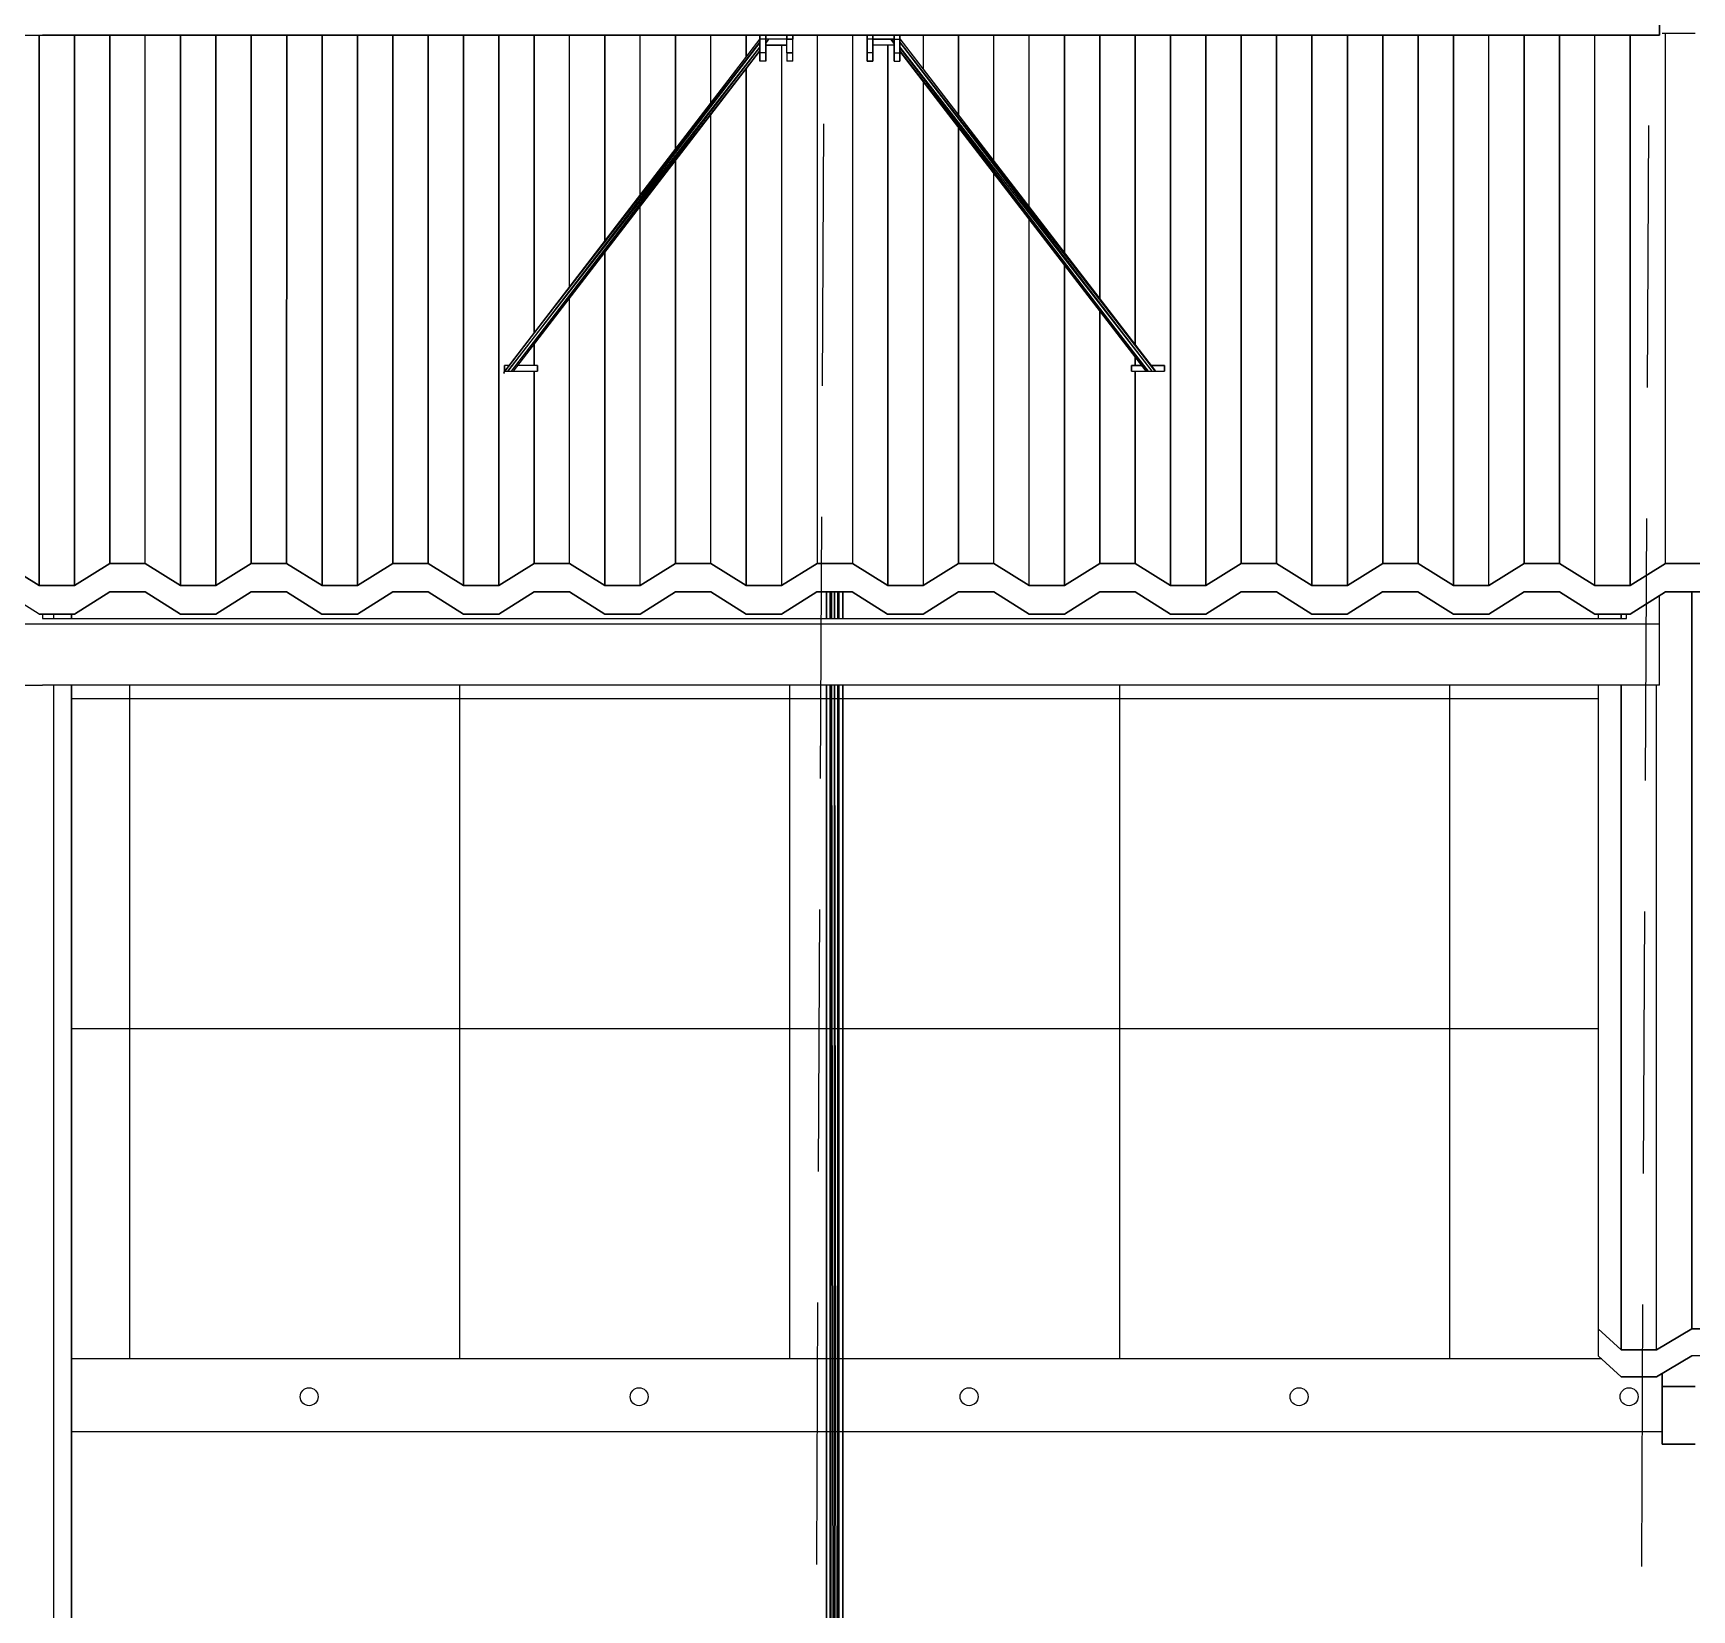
# Model space of a CAD drawing. Header units: millimetres. Extents: x -4997 to -4876, y -8737 to -8661.
# Drawn here: x -4946.076 to -4942.055, y -8705.289 to -8701.468 of the extents above; entities that cross this region are included whole.
import ezdxf

# ---------------------------------------------------------------- set-up
doc = ezdxf.new("R2010")
doc.units = ezdxf.units.MM
doc.header["$LTSCALE"] = 0.1
doc.linetypes.add('HIDDEN', pattern=[9.525, 6.35, -3.175])
for name, color, linetype in [('cobertura nova', 4, 'Continuous'), ('hachuras cobertura', 251, 'Continuous'), ('hachuras piso', 251, 'Continuous'), ('imagem', 7, 'Continuous'), ('layout cobertura', 251, 'Continuous'), ('visto', 9, 'Continuous')]:
    doc.layers.add(name, color=color, linetype=linetype)
picture_1 = doc.add_image_def('image1.jpg', size_in_pixel=(1920, 1080))

msp = doc.modelspace()

# ---------------------------------------------------------------- linework, layer by layer
at = {"layer": 'cobertura nova'}
for p, q in [((-4942.1328, -8701.3225), (-4942.1328, -8701.4725)), ((-4942.1328, -8701.3225), (-4942.1328, -8701.4725)), ((-4942.1328, -8701.4725), (-4942.1328, -8701.3225)), ((-4946.1328, -8701.4724), (-4946.0528, -8701.4724)), ((-4946.0528, -8701.4724), (-4942.2128, -8701.4725)), ((-4942.2128, -8701.4725), (-4946.0528, -8701.4724)), ((-4946.0528, -8701.4724), (-4942.2128, -8701.4725)), ((-4942.2128, -8701.4725), (-4946.0528, -8701.4724)), ((-4944.3143, -8701.4818), (-4944.9359, -8702.29)), ((-4944.3143, -8701.4819), (-4944.932, -8702.2872)), ((-4944.932, -8702.2872), (-4944.3143, -8701.4898)), ((-4944.3143, -8701.4904), (-4944.9247, -8702.2871)), ((-4944.9247, -8702.2871), (-4944.3143, -8701.5018)), ((-4944.9161, -8702.2872), (-4944.3143, -8701.5026)), ((-4944.347, -8701.5243), (-4944.347, -8701.4724)), ((-4944.3143, -8701.4825), (-4944.3143, -8701.4724)), ((-4944.3143, -8701.4724), (-4944.3143, -8701.4825)), ((-4944.3143, -8701.4724), (-4944.3143, -8701.4818)), ((-4944.2998, -8701.4825), (-4944.3143, -8701.4825)), ((-4944.3143, -8701.5158), (-4944.3143, -8701.4825)), ((-4944.3143, -8701.4825), (-4944.3143, -8701.5158)), ((-4944.2998, -8701.4825), (-4944.2998, -8701.4724)), ((-4944.2998, -8701.4724), (-4944.2998, -8701.4825)), ((-4944.2998, -8701.5158), (-4944.2998, -8701.4825)), ((-4944.2998, -8701.4825), (-4944.2998, -8701.5158)), ((-4944.2487, -8701.4827), (-4944.2998, -8701.4827)), ((-4944.2998, -8701.4926), (-4944.2922, -8701.4827)), ((-4944.2998, -8701.4929), (-4944.292, -8701.4827)), ((-4944.2998, -8701.4922), (-4944.2924, -8701.4827)), ((-4944.2487, -8701.4972), (-4944.2998, -8701.4972)), ((-4944.2998, -8701.4972), (-4944.2487, -8701.4972)), ((-4944.2998, -8701.4972), (-4944.2998, -8701.5077)), ((-4944.2487, -8701.4724), (-4944.2487, -8701.4825)), ((-4944.2487, -8701.4825), (-4944.2487, -8701.4724)), ((-4944.2487, -8701.4724), (-4944.2487, -8701.4825)), ((-4944.2487, -8701.5158), (-4944.2487, -8701.4825)), ((-4944.2487, -8701.4825), (-4944.2343, -8701.4825)), ((-4944.2343, -8701.4825), (-4944.2487, -8701.4825)), ((-4944.2343, -8701.4825), (-4944.2343, -8701.4724)), ((-4944.2343, -8701.4724), (-4944.2343, -8701.4825)), ((-4944.2343, -8701.4825), (-4944.2343, -8701.4825)), ((-4944.2343, -8701.5158), (-4944.2343, -8701.4825)), ((-4944.2343, -8701.4825), (-4944.2343, -8701.4825)), ((-4944.0543, -8701.4825), (-4944.0543, -8701.4724)), ((-4944.0543, -8701.4724), (-4944.0543, -8701.4825)), ((-4944.0543, -8701.5077), (-4944.0543, -8701.4724)), ((-4944.0398, -8701.4825), (-4944.0543, -8701.4825)), ((-4944.0543, -8701.5158), (-4944.0543, -8701.4825)), ((-4944.0543, -8701.4825), (-4944.0543, -8701.5158)), ((-4944.0399, -8701.4825), (-4944.0399, -8701.4724)), ((-4944.0399, -8701.5158), (-4944.0399, -8701.4825)), ((-4944.0398, -8701.4724), (-4944.0398, -8701.4825)), ((-4944.0398, -8701.4825), (-4944.0398, -8701.5158)), ((-4943.9887, -8701.4827), (-4944.0398, -8701.4827)), ((-4944.0398, -8701.4827), (-4943.9887, -8701.4827)), ((-4943.9887, -8701.4972), (-4944.0398, -8701.4972)), ((-4944.0398, -8701.5077), (-4944.0398, -8701.4972)), ((-4943.9966, -8701.4827), (-4943.9887, -8701.4929)), ((-4943.9887, -8701.4926), (-4943.9963, -8701.4827)), ((-4943.9961, -8701.4827), (-4943.9887, -8701.4922)), ((-4943.9887, -8701.4825), (-4943.9887, -8701.4725)), ((-4943.9887, -8701.4725), (-4943.9887, -8701.4825)), ((-4943.9887, -8701.4825), (-4943.9743, -8701.4825)), ((-4943.9887, -8701.5158), (-4943.9887, -8701.4825)), ((-4943.9887, -8701.4825), (-4943.9887, -8701.5158)), ((-4943.9887, -8701.4972), (-4943.9887, -8701.5077)), ((-4943.9887, -8701.5077), (-4943.9887, -8701.4972)), ((-4943.9743, -8701.4725), (-4943.9743, -8701.4818)), ((-4943.9743, -8701.4825), (-4943.9743, -8701.4725)), ((-4943.9743, -8701.4725), (-4943.9743, -8701.4825)), ((-4943.9743, -8701.4818), (-4943.3548, -8702.2872)), ((-4943.9743, -8701.4819), (-4943.3566, -8702.2872)), ((-4943.9743, -8701.5158), (-4943.9743, -8701.4825)), ((-4943.9743, -8701.4825), (-4943.9743, -8701.5158)), ((-4943.9743, -8701.4898), (-4943.3566, -8702.2872)), ((-4943.9743, -8701.4904), (-4943.3639, -8702.2872)), ((-4943.9743, -8701.5018), (-4943.3639, -8702.2872)), ((-4943.3725, -8702.2872), (-4943.9743, -8701.5026)), ((-4942.2128, -8701.4725), (-4942.1328, -8701.4725)), ((-4942.1328, -8701.4725), (-4942.2128, -8701.4725)), ((-4942.1328, -8701.4725), (-4942.2128, -8701.4725)), ((-4942.1262, -8701.4678), (-4942.0462, -8701.4678)), ((-4944.9161, -8702.2872), (-4944.3143, -8701.5108)), ((-4944.9112, -8702.2872), (-4944.3143, -8701.5113)), ((-4944.9112, -8702.2872), (-4944.3143, -8701.5117)), ((-4944.3143, -8701.5117), (-4944.3143, -8701.5158)), ((-4944.2998, -8701.5158), (-4944.3143, -8701.5158)), ((-4944.3143, -8701.5158), (-4944.3143, -8701.5359)), ((-4944.3143, -8701.5359), (-4944.3143, -8701.5158)), ((-4944.3143, -8701.5291), (-4944.3143, -8701.5359)), ((-4944.2998, -8701.5359), (-4944.3143, -8701.5359)), ((-4944.2998, -8701.5077), (-4944.2998, -8701.5291)), ((-4944.2998, -8701.5359), (-4944.2998, -8701.5158)), ((-4944.2998, -8701.5158), (-4944.2998, -8701.5359)), ((-4944.2998, -8701.5291), (-4944.2998, -8701.5158)), ((-4944.2998, -8701.5291), (-4944.2998, -8701.5359)), ((-4944.2998, -8701.5359), (-4944.2998, -8701.5291)), ((-4944.2998, -8701.5291), (-4944.2998, -8701.5291)), ((-4944.2343, -8701.5158), (-4944.2487, -8701.5158)), ((-4944.2487, -8701.5158), (-4944.2487, -8701.5359)), ((-4944.2487, -8701.5158), (-4944.2343, -8701.5158)), ((-4944.2343, -8701.5359), (-4944.2487, -8701.5359)), ((-4944.2343, -8701.5359), (-4944.2343, -8701.5158)), ((-4944.0543, -8701.5291), (-4944.0543, -8701.5077)), ((-4944.0398, -8701.5158), (-4944.0543, -8701.5158)), ((-4944.0543, -8701.5359), (-4944.0543, -8701.5158)), ((-4944.0543, -8701.5158), (-4944.0543, -8701.5359)), ((-4944.0543, -8701.5359), (-4944.0543, -8701.5291)), ((-4944.0398, -8701.5359), (-4944.0543, -8701.5359)), ((-4944.0543, -8701.5359), (-4944.0398, -8701.5359)), ((-4944.0399, -8701.5359), (-4944.0399, -8701.5158)), ((-4944.0398, -8701.5158), (-4944.0398, -8701.5359)), ((-4944.0398, -8701.5359), (-4944.0398, -8701.5359)), ((-4943.9887, -8701.5077), (-4943.9887, -8701.5158)), ((-4943.9887, -8701.5291), (-4943.9887, -8701.5077)), ((-4943.9887, -8701.5158), (-4943.9743, -8701.5158)), ((-4943.9887, -8701.5359), (-4943.9887, -8701.5158)), ((-4943.9887, -8701.5158), (-4943.9887, -8701.5359)), ((-4943.9887, -8701.5359), (-4943.9887, -8701.5291)), ((-4943.9887, -8701.5359), (-4943.9743, -8701.5359)), ((-4943.9743, -8701.5109), (-4943.3725, -8702.2872)), ((-4943.3773, -8702.2872), (-4943.9743, -8701.5113)), ((-4943.9743, -8701.5117), (-4943.9743, -8701.5291)), ((-4943.9743, -8701.5117), (-4943.3773, -8702.2872)), ((-4943.9743, -8701.5359), (-4943.9743, -8701.5158)), ((-4943.9743, -8701.5158), (-4943.9743, -8701.5359)), ((-4943.9743, -8701.5291), (-4943.9743, -8701.5359)), ((-4944.8612, -8702.2736), (-4944.8612, -8702.2223)), ((-4944.8612, -8702.2223), (-4944.8612, -8702.2736)), ((-4943.4041, -8702.2736), (-4943.4041, -8702.2524)), ((-4943.4041, -8702.2524), (-4943.4041, -8702.2736)), ((-4944.9359, -8702.29), (-4944.9328, -8702.2881)), ((-4944.9359, -8702.29), (-4944.9328, -8702.292)), ((-4944.9233, -8702.2736), (-4944.9328, -8702.2736)), ((-4944.9328, -8702.2736), (-4944.9328, -8702.2872)), ((-4944.9328, -8702.2872), (-4944.9328, -8702.2736)), ((-4944.9328, -8702.2872), (-4944.8528, -8702.2872)), ((-4944.8528, -8702.2736), (-4944.9008, -8702.2736)), ((-4944.8528, -8702.2736), (-4944.8528, -8702.2872)), ((-4944.8528, -8702.2872), (-4944.8528, -8702.2736)), ((-4943.3878, -8702.2736), (-4943.4128, -8702.2736)), ((-4943.4128, -8702.2872), (-4943.4128, -8702.2736)), ((-4943.4128, -8702.2736), (-4943.3878, -8702.2736)), ((-4943.4128, -8702.2736), (-4943.4128, -8702.2872)), ((-4943.4128, -8702.2872), (-4943.3328, -8702.2872)), ((-4943.3328, -8702.2736), (-4943.3653, -8702.2736)), ((-4943.3653, -8702.2736), (-4943.3328, -8702.2736)), ((-4943.3328, -8702.2872), (-4943.3328, -8702.2736)), ((-4943.3328, -8702.2736), (-4943.3328, -8702.2736)), ((-4943.3328, -8702.2736), (-4943.3328, -8702.2872)), ((-4946.147, -8702.7531), (-4946.0613, -8702.8069)), ((-4946.0613, -8702.8069), (-4946.147, -8702.7531)), ((-4945.9755, -8702.8069), (-4945.8898, -8702.7531)), ((-4945.8898, -8702.7531), (-4945.9755, -8702.8069)), ((-4945.8899, -8702.7532), (-4945.8899, -8702.7532)), ((-4945.8899, -8702.7532), (-4945.8899, -8702.7532)), ((-4945.8898, -8702.7531), (-4945.8041, -8702.7531)), ((-4945.8041, -8702.7531), (-4945.8898, -8702.7531)), ((-4945.8042, -8702.7531), (-4945.8042, -8702.7531)), ((-4945.8041, -8702.7531), (-4945.7184, -8702.8069)), ((-4945.7184, -8702.8069), (-4945.8041, -8702.7531)), ((-4945.6327, -8702.8069), (-4945.547, -8702.7531)), ((-4945.547, -8702.7531), (-4945.6327, -8702.8069)), ((-4945.547, -8702.7531), (-4945.4613, -8702.7531)), ((-4945.4613, -8702.7531), (-4945.547, -8702.7531)), ((-4945.4614, -8702.7531), (-4945.4614, -8702.7531)), ((-4945.4614, -8702.7531), (-4945.4614, -8702.7531)), ((-4945.4613, -8702.7531), (-4945.3755, -8702.8069)), ((-4945.3755, -8702.8069), (-4945.4613, -8702.7531)), ((-4945.2898, -8702.8069), (-4945.2041, -8702.7531)), ((-4945.2041, -8702.7531), (-4945.2898, -8702.8069)), ((-4945.2041, -8702.7531), (-4945.1184, -8702.7531)), ((-4945.1184, -8702.7531), (-4945.2041, -8702.7531)), ((-4945.1185, -8702.7531), (-4945.1185, -8702.7531)), ((-4945.1184, -8702.7531), (-4945.0327, -8702.8069)), ((-4945.0327, -8702.8069), (-4945.1184, -8702.7531)), ((-4944.947, -8702.8069), (-4944.8613, -8702.7531)), ((-4944.8613, -8702.7531), (-4944.947, -8702.8069)), ((-4944.8614, -8702.7532), (-4944.8614, -8702.7532)), ((-4944.8614, -8702.7532), (-4944.8614, -8702.7532)), ((-4944.8613, -8702.7531), (-4944.7755, -8702.7531)), ((-4944.7755, -8702.7531), (-4944.8613, -8702.7531)), ((-4944.7757, -8702.7531), (-4944.7757, -8702.7531)), ((-4944.7755, -8702.7531), (-4944.6898, -8702.8069)), ((-4944.6898, -8702.8069), (-4944.7755, -8702.7531)), ((-4944.6041, -8702.8069), (-4944.5184, -8702.7531)), ((-4944.5184, -8702.7531), (-4944.6041, -8702.8069)), ((-4944.5185, -8702.7532), (-4944.5185, -8702.7532)), ((-4944.5185, -8702.7532), (-4944.5185, -8702.7532)), ((-4944.5184, -8702.7531), (-4944.4327, -8702.7531)), ((-4944.4327, -8702.7531), (-4944.5184, -8702.7531)), ((-4944.4328, -8702.7531), (-4944.4328, -8702.7531)), ((-4944.4327, -8702.7531), (-4944.347, -8702.8069)), ((-4944.347, -8702.8069), (-4944.4327, -8702.7531)), ((-4944.2613, -8702.8069), (-4944.1755, -8702.7531)), ((-4944.1755, -8702.7531), (-4944.2613, -8702.8069)), ((-4944.1757, -8702.7532), (-4944.1757, -8702.7532)), ((-4944.1757, -8702.7532), (-4944.1757, -8702.7532)), ((-4944.1755, -8702.7531), (-4944.0898, -8702.7531)), ((-4944.0898, -8702.7531), (-4944.1755, -8702.7531)), ((-4944.0899, -8702.7531), (-4944.0899, -8702.7531)), ((-4944.0898, -8702.7531), (-4944.0041, -8702.8069)), ((-4944.0041, -8702.8069), (-4944.0898, -8702.7531)), ((-4943.9184, -8702.8069), (-4943.8327, -8702.7531)), ((-4943.8327, -8702.7531), (-4943.9184, -8702.8069)), ((-4943.8328, -8702.7532), (-4943.8328, -8702.7532)), ((-4943.8328, -8702.7532), (-4943.8328, -8702.7532)), ((-4943.8327, -8702.7531), (-4943.747, -8702.7531)), ((-4943.747, -8702.7531), (-4943.8327, -8702.7531)), ((-4943.7471, -8702.7531), (-4943.7471, -8702.7531)), ((-4943.7471, -8702.7531), (-4943.7471, -8702.7531)), ((-4943.747, -8702.7531), (-4943.6613, -8702.8069)), ((-4943.6613, -8702.8069), (-4943.747, -8702.7531)), ((-4943.5755, -8702.8069), (-4943.4898, -8702.7531)), ((-4943.4898, -8702.7531), (-4943.5755, -8702.8069)), ((-4943.4899, -8702.7532), (-4943.4899, -8702.7532)), ((-4943.4899, -8702.7532), (-4943.4899, -8702.7532)), ((-4943.4898, -8702.7531), (-4943.4041, -8702.7531)), ((-4943.4041, -8702.7531), (-4943.4898, -8702.7531)), ((-4943.4042, -8702.7531), (-4943.4042, -8702.7531)), ((-4943.4042, -8702.7531), (-4943.4042, -8702.7531)), ((-4943.4041, -8702.7531), (-4943.3184, -8702.8069)), ((-4943.3184, -8702.8069), (-4943.4041, -8702.7531)), ((-4943.2327, -8702.8069), (-4943.147, -8702.7531)), ((-4943.147, -8702.7531), (-4943.2327, -8702.8069)), ((-4943.1471, -8702.7532), (-4943.1471, -8702.7532)), ((-4943.1471, -8702.7532), (-4943.1471, -8702.7532)), ((-4943.147, -8702.7531), (-4943.0612, -8702.7531)), ((-4943.0612, -8702.7531), (-4943.147, -8702.7531)), ((-4943.0614, -8702.7531), (-4943.0614, -8702.7531)), ((-4943.0614, -8702.7531), (-4943.0614, -8702.7531)), ((-4943.0612, -8702.7531), (-4942.9755, -8702.8069)), ((-4942.9755, -8702.8069), (-4943.0612, -8702.7531)), ((-4942.8898, -8702.8069), (-4942.8041, -8702.7531)), ((-4942.8041, -8702.7531), (-4942.8898, -8702.8069)), ((-4942.8042, -8702.7532), (-4942.8042, -8702.7532)), ((-4942.8041, -8702.7531), (-4942.7184, -8702.7531)), ((-4942.7184, -8702.7531), (-4942.8041, -8702.7531)), ((-4942.7185, -8702.7531), (-4942.7185, -8702.7531)), ((-4942.7185, -8702.7531), (-4942.7185, -8702.7531)), ((-4942.7184, -8702.7531), (-4942.6327, -8702.8069)), ((-4942.6327, -8702.8069), (-4942.7184, -8702.7531)), ((-4942.547, -8702.8069), (-4942.4612, -8702.7531)), ((-4942.4612, -8702.7531), (-4942.547, -8702.8069)), ((-4942.4614, -8702.7532), (-4942.4614, -8702.7532)), ((-4942.4614, -8702.7532), (-4942.4614, -8702.7532)), ((-4942.4612, -8702.7531), (-4942.3755, -8702.7531)), ((-4942.3755, -8702.7531), (-4942.4612, -8702.7531)), ((-4942.3757, -8702.7531), (-4942.3757, -8702.7531)), ((-4942.3757, -8702.7531), (-4942.3757, -8702.7531)), ((-4942.2898, -8702.8069), (-4942.3755, -8702.7531)), ((-4942.3755, -8702.7531), (-4942.2898, -8702.8069)), ((-4942.2041, -8702.8069), (-4942.1184, -8702.7531)), ((-4942.1184, -8702.7531), (-4942.2041, -8702.8069)), ((-4942.1185, -8702.7532), (-4942.1185, -8702.7532)), ((-4942.1184, -8702.7531), (-4942.0327, -8702.7531)), ((-4942.0327, -8702.7531), (-4942.1184, -8702.7531)), ((-4946.0614, -8702.8759), (-4946.1471, -8702.8221)), ((-4946.0613, -8702.8069), (-4945.9755, -8702.8069)), ((-4945.9755, -8702.8069), (-4946.0613, -8702.8069)), ((-4945.9757, -8702.8069), (-4945.9757, -8702.8069)), ((-4945.9757, -8702.8069), (-4945.9757, -8702.8069)), ((-4945.8899, -8702.8221), (-4945.9757, -8702.8759)), ((-4945.9757, -8702.8759), (-4945.8899, -8702.8221)), ((-4945.8042, -8702.8221), (-4945.8899, -8702.8221)), ((-4945.8899, -8702.8221), (-4945.8042, -8702.8221)), ((-4945.7185, -8702.8759), (-4945.8042, -8702.8221)), ((-4945.8042, -8702.8221), (-4945.7185, -8702.8759)), ((-4945.7185, -8702.8068), (-4945.7185, -8702.8068)), ((-4945.7184, -8702.8069), (-4945.6327, -8702.8069)), ((-4945.6327, -8702.8069), (-4945.7184, -8702.8069)), ((-4945.6328, -8702.8069), (-4945.6328, -8702.8069)), ((-4945.6328, -8702.8069), (-4945.6328, -8702.8069)), ((-4945.5471, -8702.8221), (-4945.6328, -8702.8759)), ((-4945.6328, -8702.8759), (-4945.5471, -8702.8221)), ((-4945.4614, -8702.8221), (-4945.5471, -8702.8221)), ((-4945.5471, -8702.8221), (-4945.4614, -8702.8221)), ((-4945.5471, -8702.8221), (-4945.5471, -8702.8221)), ((-4945.3757, -8702.8759), (-4945.4614, -8702.8221)), ((-4945.4614, -8702.8221), (-4945.3757, -8702.8759)), ((-4945.3755, -8702.8069), (-4945.2898, -8702.8069)), ((-4945.2898, -8702.8069), (-4945.3755, -8702.8069)), ((-4945.2899, -8702.8069), (-4945.2899, -8702.8069)), ((-4945.2899, -8702.8069), (-4945.2899, -8702.8069)), ((-4945.2042, -8702.8221), (-4945.2899, -8702.8759)), ((-4945.2899, -8702.8759), (-4945.2042, -8702.8221)), ((-4945.1185, -8702.8221), (-4945.2042, -8702.8221)), ((-4945.2042, -8702.8221), (-4945.1185, -8702.8221)), ((-4945.0328, -8702.8759), (-4945.1185, -8702.8221)), ((-4945.1185, -8702.8221), (-4945.0328, -8702.8759)), ((-4945.0328, -8702.8068), (-4945.0328, -8702.8068)), ((-4945.0327, -8702.8069), (-4944.947, -8702.8069)), ((-4944.947, -8702.8069), (-4945.0327, -8702.8069)), ((-4944.9471, -8702.8069), (-4944.9471, -8702.8069)), ((-4944.8614, -8702.8221), (-4944.9471, -8702.8759)), ((-4944.9471, -8702.8759), (-4944.8614, -8702.8221)), ((-4944.7757, -8702.8221), (-4944.8614, -8702.8221)), ((-4944.8614, -8702.8221), (-4944.7757, -8702.8221)), ((-4944.6899, -8702.8759), (-4944.7757, -8702.8221)), ((-4944.7757, -8702.8221), (-4944.6899, -8702.8759)), ((-4944.6899, -8702.8068), (-4944.6899, -8702.8068)), ((-4944.6899, -8702.8068), (-4944.6899, -8702.8068)), ((-4944.6898, -8702.8069), (-4944.6041, -8702.8069)), ((-4944.6041, -8702.8069), (-4944.6898, -8702.8069)), ((-4944.6042, -8702.8069), (-4944.6042, -8702.8069)), ((-4944.6042, -8702.8069), (-4944.6042, -8702.8069)), ((-4944.5185, -8702.8221), (-4944.6042, -8702.8759)), ((-4944.6042, -8702.8759), (-4944.5185, -8702.8221)), ((-4944.4328, -8702.8221), (-4944.5185, -8702.8221)), ((-4944.5185, -8702.8221), (-4944.4328, -8702.8221)), ((-4944.3471, -8702.8759), (-4944.4328, -8702.8221)), ((-4944.4328, -8702.8221), (-4944.3471, -8702.8759)), ((-4944.3471, -8702.8068), (-4944.3471, -8702.8068)), ((-4944.347, -8702.8069), (-4944.2613, -8702.8069)), ((-4944.2613, -8702.8069), (-4944.347, -8702.8069)), ((-4944.2614, -8702.8069), (-4944.2614, -8702.8069)), ((-4944.1757, -8702.8221), (-4944.2614, -8702.8759)), ((-4944.2614, -8702.8759), (-4944.1757, -8702.8221)), ((-4944.0899, -8702.8221), (-4944.1757, -8702.8221)), ((-4944.1757, -8702.8221), (-4944.0899, -8702.8221)), ((-4944.1526, -8702.8869), (-4944.1526, -8702.8221)), ((-4944.1526, -8702.8221), (-4944.1526, -8702.8869)), ((-4944.1525, -8702.8221), (-4944.1525, -8702.8869)), ((-4944.1441, -8702.8221), (-4944.1441, -8702.8869)), ((-4944.144, -8702.8221), (-4944.144, -8702.8869)), ((-4944.1409, -8702.8869), (-4944.1409, -8702.8221)), ((-4944.1405, -8702.8221), (-4944.1404, -8702.8869)), ((-4944.1329, -8702.8869), (-4944.1329, -8702.8221)), ((-4944.1325, -8702.8869), (-4944.1326, -8702.8221)), ((-4944.125, -8702.8869), (-4944.125, -8702.8221)), ((-4944.1248, -8702.8869), (-4944.1248, -8702.8221)), ((-4944.1217, -8702.8869), (-4944.1217, -8702.8221)), ((-4944.113, -8702.8221), (-4944.113, -8702.8869)), ((-4944.113, -8702.8869), (-4944.113, -8702.8221)), ((-4944.0042, -8702.8759), (-4944.0899, -8702.8221)), ((-4944.0899, -8702.8221), (-4944.0042, -8702.8759)), ((-4944.0042, -8702.8068), (-4944.0042, -8702.8068)), ((-4944.0041, -8702.8069), (-4943.9184, -8702.8069)), ((-4943.9184, -8702.8069), (-4944.0041, -8702.8069)), ((-4943.9185, -8702.8069), (-4943.9185, -8702.8069)), ((-4943.9185, -8702.8069), (-4943.9185, -8702.8069)), ((-4943.8328, -8702.8221), (-4943.9185, -8702.8759)), ((-4943.9185, -8702.8759), (-4943.8328, -8702.8221)), ((-4943.7471, -8702.8221), (-4943.8328, -8702.8221)), ((-4943.8328, -8702.8221), (-4943.7471, -8702.8221)), ((-4943.6614, -8702.8759), (-4943.7471, -8702.8221)), ((-4943.7471, -8702.8221), (-4943.6614, -8702.8759)), ((-4943.6614, -8702.8068), (-4943.6614, -8702.8068)), ((-4943.6614, -8702.8068), (-4943.6614, -8702.8068)), ((-4943.6613, -8702.8069), (-4943.5755, -8702.8069)), ((-4943.5755, -8702.8069), (-4943.6613, -8702.8069)), ((-4943.5757, -8702.8069), (-4943.5757, -8702.8069)), ((-4943.5757, -8702.8069), (-4943.5757, -8702.8069)), ((-4943.4899, -8702.8221), (-4943.5757, -8702.8759)), ((-4943.5757, -8702.8759), (-4943.4899, -8702.8221)), ((-4943.4042, -8702.8221), (-4943.4899, -8702.8221)), ((-4943.4899, -8702.8221), (-4943.4042, -8702.8221)), ((-4943.3185, -8702.8759), (-4943.4042, -8702.8221)), ((-4943.4042, -8702.8221), (-4943.3185, -8702.8759)), ((-4943.3185, -8702.8068), (-4943.3185, -8702.8068)), ((-4943.3184, -8702.8069), (-4943.2327, -8702.8069)), ((-4943.2327, -8702.8069), (-4943.3184, -8702.8069)), ((-4943.2328, -8702.8069), (-4943.2328, -8702.8069)), ((-4943.2328, -8702.8069), (-4943.2328, -8702.8069)), ((-4943.1471, -8702.8221), (-4943.2328, -8702.8759)), ((-4943.2328, -8702.8759), (-4943.1471, -8702.8221)), ((-4943.0614, -8702.8221), (-4943.1471, -8702.8221)), ((-4943.1471, -8702.8221), (-4943.0614, -8702.8221)), ((-4942.9757, -8702.8759), (-4943.0614, -8702.8221)), ((-4943.0614, -8702.8221), (-4942.9757, -8702.8759)), ((-4942.9757, -8702.8068), (-4942.9757, -8702.8068)), ((-4942.9755, -8702.8069), (-4942.8898, -8702.8069)), ((-4942.8898, -8702.8069), (-4942.9755, -8702.8069)), ((-4942.8899, -8702.8069), (-4942.8899, -8702.8069)), ((-4942.8042, -8702.8221), (-4942.8899, -8702.8759)), ((-4942.8899, -8702.8759), (-4942.8042, -8702.8221)), ((-4942.7185, -8702.8221), (-4942.8042, -8702.8221)), ((-4942.8042, -8702.8221), (-4942.7185, -8702.8221)), ((-4942.6328, -8702.8759), (-4942.7185, -8702.8221)), ((-4942.7185, -8702.8221), (-4942.6328, -8702.8759)), ((-4942.6328, -8702.8068), (-4942.6328, -8702.8068)), ((-4942.6328, -8702.8068), (-4942.6328, -8702.8068)), ((-4942.6327, -8702.8069), (-4942.547, -8702.8069)), ((-4942.547, -8702.8069), (-4942.6327, -8702.8069)), ((-4942.5471, -8702.8069), (-4942.5471, -8702.8069)), ((-4942.5471, -8702.8069), (-4942.5471, -8702.8069)), ((-4942.4614, -8702.8221), (-4942.5471, -8702.8759)), ((-4942.5471, -8702.8759), (-4942.4614, -8702.8221)), ((-4942.3757, -8702.8221), (-4942.4614, -8702.8221)), ((-4942.4614, -8702.8221), (-4942.3757, -8702.8221)), ((-4942.2899, -8702.8759), (-4942.3757, -8702.8221)), ((-4942.3757, -8702.8221), (-4942.2899, -8702.8759)), ((-4942.2899, -8702.8068), (-4942.2899, -8702.8069)), ((-4942.2041, -8702.8069), (-4942.2898, -8702.8069)), ((-4942.2898, -8702.8069), (-4942.2041, -8702.8069)), ((-4942.2042, -8702.8069), (-4942.2042, -8702.8069)), ((-4942.1185, -8702.8221), (-4942.2042, -8702.8759)), ((-4942.2042, -8702.8759), (-4942.1185, -8702.8221)), ((-4942.1328, -8702.8869), (-4942.1328, -8702.8311)), ((-4942.0328, -8702.8221), (-4942.1185, -8702.8221)), ((-4942.1185, -8702.8221), (-4942.0328, -8702.8221)), ((-4946.0528, -8702.9005), (-4946.1328, -8702.9005)), ((-4945.9757, -8702.8759), (-4946.0614, -8702.8759)), ((-4946.0614, -8702.8759), (-4945.9757, -8702.8759)), ((-4946.0528, -8702.8759), (-4946.0528, -8702.8869)), ((-4946.0528, -8702.8869), (-4942.2128, -8702.8869)), ((-4942.2128, -8702.9005), (-4946.0528, -8702.9005)), ((-4946.0262, -8702.8759), (-4946.0262, -8702.8869)), ((-4945.9827, -8702.8759), (-4945.9827, -8702.8869)), ((-4945.9826, -8702.8869), (-4945.9826, -8702.8759)), ((-4945.6328, -8702.8759), (-4945.7185, -8702.8759)), ((-4945.7185, -8702.8759), (-4945.6328, -8702.8759)), ((-4945.2899, -8702.8759), (-4945.3757, -8702.8759)), ((-4945.3757, -8702.8759), (-4945.2899, -8702.8759)), ((-4944.9471, -8702.8759), (-4945.0328, -8702.8759)), ((-4945.0328, -8702.8759), (-4944.9471, -8702.8759)), ((-4944.6042, -8702.8759), (-4944.6899, -8702.8759)), ((-4944.6899, -8702.8759), (-4944.6042, -8702.8759)), ((-4944.2614, -8702.8759), (-4944.3471, -8702.8759)), ((-4944.3471, -8702.8759), (-4944.2614, -8702.8759)), ((-4943.9185, -8702.8759), (-4944.0042, -8702.8759)), ((-4944.0042, -8702.8759), (-4943.9185, -8702.8759)), ((-4943.5757, -8702.8759), (-4943.6614, -8702.8759)), ((-4943.6614, -8702.8759), (-4943.5757, -8702.8759)), ((-4943.2328, -8702.8759), (-4943.3185, -8702.8759)), ((-4943.3185, -8702.8759), (-4943.2328, -8702.8759)), ((-4942.8899, -8702.8759), (-4942.9757, -8702.8759)), ((-4942.9757, -8702.8759), (-4942.8899, -8702.8759)), ((-4942.5471, -8702.8759), (-4942.6328, -8702.8759)), ((-4942.6328, -8702.8759), (-4942.5471, -8702.8759)), ((-4942.2042, -8702.8759), (-4942.2899, -8702.8759)), ((-4942.2899, -8702.8759), (-4942.2042, -8702.8759)), ((-4942.2815, -8702.8759), (-4942.2815, -8702.8869)), ((-4942.2262, -8702.8869), (-4942.2262, -8702.8759)), ((-4942.2262, -8702.8759), (-4942.2262, -8702.8869)), ((-4942.2128, -8702.8869), (-4942.2128, -8702.8759)), ((-4942.1328, -8702.9005), (-4942.2128, -8702.9005)), ((-4942.1328, -8702.9005), (-4942.1328, -8702.8869)), ((-4942.1328, -8703.0484), (-4942.1328, -8702.9005)), ((-4946.1328, -8703.0483), (-4946.0528, -8703.0483)), ((-4942.2128, -8703.0484), (-4946.0528, -8703.0483)), ((-4945.9827, -8703.0483), (-4945.9828, -8709.4432)), ((-4945.9827, -8709.4678), (-4945.9826, -8703.0483)), ((-4944.1526, -8703.6634), (-4944.1526, -8703.0483)), ((-4944.1526, -8703.0483), (-4944.1526, -8703.6634)), ((-4944.1525, -8703.0483), (-4944.1525, -8703.6634)), ((-4944.1441, -8703.0483), (-4944.1442, -8708.0464)), ((-4944.1439, -8703.0483), (-4944.1409, -8708.082)), ((-4944.1409, -8708.082), (-4944.1409, -8703.0483)), ((-4944.1402, -8703.0483), (-4944.1329, -8708.0862)), ((-4944.1329, -8708.0862), (-4944.1329, -8703.0483)), ((-4944.125, -8708.082), (-4944.1323, -8703.0483)), ((-4944.125, -8708.082), (-4944.125, -8703.0483)), ((-4944.1217, -8708.0464), (-4944.1247, -8703.0483)), ((-4944.1217, -8708.0464), (-4944.1217, -8703.0483)), ((-4944.113, -8703.0483), (-4944.113, -8703.6634)), ((-4944.113, -8703.6634), (-4944.113, -8703.0483)), ((-4942.2815, -8703.0484), (-4942.2815, -8704.6084)), ((-4942.1328, -8703.0484), (-4942.2128, -8703.0484)), ((-4944.1526, -8703.772), (-4944.1526, -8703.6634)), ((-4944.1525, -8703.6634), (-4944.1525, -8703.772)), ((-4944.113, -8703.6634), (-4944.113, -8703.772)), ((-4944.113, -8703.6634), (-4944.113, -8703.772)), ((-4944.113, -8703.772), (-4944.113, -8703.6634)), ((-4944.1526, -8707.8562), (-4944.1526, -8703.772)), ((-4944.1525, -8703.772), (-4944.1525, -8707.8562)), ((-4944.113, -8703.772), (-4944.1131, -8707.8562)), ((-4944.113, -8703.772), (-4944.113, -8707.8562)), ((-4944.113, -8707.8562), (-4944.113, -8703.772)), ((-4942.2815, -8704.6084), (-4942.2814, -8704.6737)), ((-4942.2262, -8704.6594), (-4942.2815, -8704.6084)), ((-4942.2815, -8704.6084), (-4942.2262, -8704.6594)), ((-4942.0548, -8704.6084), (-4942.1405, -8704.6594)), ((-4942.1405, -8704.6594), (-4942.0548, -8704.6084)), ((-4941.9691, -8704.6084), (-4942.0548, -8704.6084)), ((-4942.0548, -8704.6084), (-4941.9691, -8704.6084)), ((-4942.0547, -8704.6084), (-4942.0547, -8704.6084)), ((-4942.2814, -8704.6737), (-4942.2261, -8704.7247)), ((-4942.2261, -8704.7247), (-4942.2814, -8704.6737)), ((-4942.1405, -8704.6594), (-4942.2262, -8704.6594)), ((-4942.2262, -8704.6594), (-4942.1405, -8704.6594)), ((-4942.2261, -8704.6594), (-4942.2261, -8704.6594)), ((-4942.2261, -8704.6594), (-4942.2261, -8704.6594)), ((-4942.1404, -8704.6593), (-4942.1404, -8704.6593)), ((-4942.1404, -8704.6593), (-4942.1404, -8704.6593)), ((-4942.1404, -8704.7247), (-4942.0547, -8704.6737)), ((-4942.0547, -8704.6737), (-4942.1404, -8704.7247)), ((-4941.9689, -8704.6737), (-4942.0547, -8704.6737)), ((-4942.1262, -8704.7163), (-4942.1262, -8704.8593)), ((-4942.1262, -8704.7192), (-4942.1262, -8704.7163)), ((-4942.1262, -8704.7163), (-4942.1262, -8704.7192)), ((-4942.1262, -8704.748), (-4942.1262, -8704.7192)), ((-4942.1262, -8704.7192), (-4942.1262, -8704.748)), ((-4942.2261, -8704.7247), (-4942.1404, -8704.7247)), ((-4942.2261, -8704.7247), (-4942.2261, -8704.7247)), ((-4942.1404, -8704.7247), (-4942.2261, -8704.7247)), ((-4942.1404, -8704.7247), (-4942.1404, -8704.7247)), ((-4942.0462, -8704.748), (-4942.1262, -8704.748)), ((-4942.1262, -8704.888), (-4942.1262, -8704.748)), ((-4942.1262, -8704.748), (-4942.0462, -8704.748)), ((-4942.1262, -8704.748), (-4942.1262, -8704.888)), ((-4942.1262, -8704.888), (-4942.1262, -8704.888)), ((-4942.1262, -8704.888), (-4942.0462, -8704.888)), ((-4942.0462, -8704.888), (-4942.1262, -8704.888)), ((-4942.1262, -8704.888), (-4942.1262, -8704.888))]:
    msp.add_line(p, q, dxfattribs=at)
at = {"layer": 'hachuras cobertura'}
for p, q in [((-4946.0613, -8702.8069), (-4946.0612, -8701.4724)), ((-4946.0612, -8701.4724), (-4946.0613, -8702.8069)), ((-4945.9755, -8702.8069), (-4945.9755, -8701.4724)), ((-4945.9755, -8701.4724), (-4945.9755, -8702.8069)), ((-4945.8898, -8702.7531), (-4945.8898, -8701.4724)), ((-4945.8898, -8701.4724), (-4945.8898, -8702.7531)), ((-4945.8041, -8702.7531), (-4945.8041, -8701.4724)), ((-4945.7184, -8701.4724), (-4945.7184, -8702.8069)), ((-4945.7184, -8702.8069), (-4945.7184, -8701.4724)), ((-4945.6327, -8702.8069), (-4945.6327, -8701.4724)), ((-4945.6327, -8701.4724), (-4945.6327, -8702.8069)), ((-4945.547, -8702.7531), (-4945.547, -8701.4724)), ((-4945.547, -8701.4724), (-4945.547, -8702.7531)), ((-4945.4613, -8702.7531), (-4945.4612, -8701.4724)), ((-4945.4612, -8701.4724), (-4945.4613, -8702.7531)), ((-4945.3755, -8702.8069), (-4945.3755, -8701.4724)), ((-4945.3755, -8701.4724), (-4945.3755, -8702.8069)), ((-4945.2898, -8702.8069), (-4945.2898, -8701.4724)), ((-4945.2898, -8701.4724), (-4945.2898, -8702.8069)), ((-4945.2041, -8702.7531), (-4945.2041, -8701.4724)), ((-4945.2041, -8701.4724), (-4945.2041, -8702.7531)), ((-4945.1184, -8702.7531), (-4945.1184, -8701.4724)), ((-4945.1184, -8701.4724), (-4945.1184, -8702.7531)), ((-4945.0327, -8702.8069), (-4945.0327, -8701.4724)), ((-4945.0327, -8701.4724), (-4945.0327, -8702.8069)), ((-4944.947, -8702.8069), (-4944.947, -8701.4724)), ((-4944.947, -8701.4724), (-4944.947, -8702.8069)), ((-4944.8612, -8702.193), (-4944.8612, -8701.4724)), ((-4944.8612, -8701.4724), (-4944.8612, -8702.193)), ((-4944.7755, -8702.0815), (-4944.7755, -8701.4724)), ((-4944.6898, -8701.9701), (-4944.6898, -8701.4724)), ((-4944.6898, -8701.4724), (-4944.6898, -8701.9701)), ((-4944.6041, -8701.8586), (-4944.6041, -8701.4724)), ((-4944.5184, -8701.7472), (-4944.5184, -8701.4724)), ((-4944.5184, -8701.4724), (-4944.5184, -8701.7472)), ((-4944.4327, -8701.6357), (-4944.4327, -8701.4724)), ((-4944.347, -8701.4724), (-4944.347, -8701.5243)), ((-4944.2612, -8701.4972), (-4944.2613, -8702.8069)), ((-4944.1755, -8701.4724), (-4944.1755, -8702.7531)), ((-4944.0898, -8701.4724), (-4944.0898, -8702.7531)), ((-4944.0041, -8702.8069), (-4944.0041, -8701.4972)), ((-4944.0041, -8701.4972), (-4944.0041, -8702.8069)), ((-4943.9184, -8701.4725), (-4943.9184, -8701.5544)), ((-4943.8327, -8701.6659), (-4943.8327, -8701.4725)), ((-4943.8327, -8701.4725), (-4943.8327, -8701.6659)), ((-4943.747, -8701.7774), (-4943.747, -8701.4725)), ((-4943.6612, -8701.8888), (-4943.6612, -8701.4725)), ((-4943.5755, -8701.4725), (-4943.5755, -8702.0003)), ((-4943.5755, -8702.0003), (-4943.5755, -8701.4725)), ((-4943.4898, -8702.1117), (-4943.4898, -8701.4725)), ((-4943.4898, -8701.4725), (-4943.4898, -8702.1117)), ((-4943.4041, -8702.2232), (-4943.4041, -8701.4725)), ((-4943.4041, -8701.4725), (-4943.4041, -8702.2232)), ((-4943.3184, -8702.8069), (-4943.3184, -8701.4725)), ((-4943.3184, -8701.4725), (-4943.3184, -8702.8069)), ((-4943.2327, -8702.8069), (-4943.2327, -8701.4725)), ((-4943.2327, -8701.4725), (-4943.2327, -8702.8069)), ((-4943.147, -8702.7531), (-4943.147, -8701.4725)), ((-4943.147, -8701.4725), (-4943.147, -8702.7531)), ((-4943.0612, -8702.7531), (-4943.0612, -8701.4725)), ((-4943.0612, -8701.4725), (-4943.0612, -8702.7531)), ((-4942.9755, -8702.8069), (-4942.9755, -8701.4725)), ((-4942.9755, -8701.4725), (-4942.9755, -8702.8069)), ((-4942.8898, -8702.8069), (-4942.8898, -8701.4725)), ((-4942.8898, -8701.4725), (-4942.8898, -8702.8069)), ((-4942.8041, -8702.7531), (-4942.8041, -8701.4725)), ((-4942.8041, -8701.4725), (-4942.8041, -8702.7531)), ((-4942.7184, -8702.7531), (-4942.7184, -8701.4725)), ((-4942.7184, -8701.4725), (-4942.7184, -8702.7531)), ((-4942.6327, -8702.8069), (-4942.6327, -8701.4725)), ((-4942.6327, -8701.4725), (-4942.6327, -8702.8069)), ((-4942.547, -8702.8069), (-4942.547, -8701.4725)), ((-4942.4612, -8701.4725), (-4942.4612, -8702.7531)), ((-4942.4612, -8702.7531), (-4942.4612, -8701.4725)), ((-4942.3755, -8702.7531), (-4942.3755, -8701.4725)), ((-4942.3755, -8701.4725), (-4942.3755, -8702.7531)), ((-4942.2898, -8702.8069), (-4942.2898, -8701.4725)), ((-4942.2041, -8701.4725), (-4942.2041, -8702.8069)), ((-4942.2041, -8702.8069), (-4942.2041, -8701.4725)), ((-4942.1184, -8702.7531), (-4942.1184, -8701.4678)), ((-4944.347, -8702.8069), (-4944.347, -8701.5541)), ((-4944.347, -8701.5541), (-4944.347, -8702.8069)), ((-4943.9184, -8701.5843), (-4943.9184, -8702.8069)), ((-4944.4327, -8702.7531), (-4944.4327, -8701.6655)), ((-4943.8327, -8702.7531), (-4943.8327, -8701.6956)), ((-4943.8327, -8701.6956), (-4943.8327, -8702.7531)), ((-4944.5184, -8702.7531), (-4944.5184, -8701.7768)), ((-4944.5184, -8701.7768), (-4944.5184, -8702.7531)), ((-4943.747, -8702.7531), (-4943.747, -8701.807)), ((-4944.6041, -8702.8069), (-4944.6041, -8701.8882)), ((-4943.6613, -8702.8069), (-4943.6612, -8701.9184)), ((-4944.6898, -8702.8069), (-4944.6898, -8701.9995)), ((-4944.6898, -8701.9995), (-4944.6898, -8702.8069)), ((-4943.5755, -8702.0297), (-4943.5755, -8702.8069)), ((-4943.5755, -8702.8069), (-4943.5755, -8702.0297)), ((-4944.7755, -8702.7531), (-4944.7755, -8702.1109)), ((-4943.4898, -8702.7531), (-4943.4898, -8702.1411)), ((-4943.4898, -8702.1411), (-4943.4898, -8702.7531)), ((-4944.8613, -8702.7531), (-4944.8612, -8702.2872)), ((-4944.8612, -8702.2872), (-4944.8613, -8702.7531)), ((-4943.4041, -8702.7531), (-4943.4041, -8702.2872)), ((-4943.4041, -8702.2872), (-4943.4041, -8702.7531)), ((-4942.0548, -8704.6084), (-4942.0548, -8702.8221)), ((-4942.0548, -8702.8221), (-4942.0548, -8704.6084)), ((-4946.0262, -8703.0483), (-4946.0262, -8709.4624)), ((-4942.2262, -8704.6594), (-4942.2262, -8703.0484)), ((-4942.2262, -8703.0484), (-4942.2262, -8704.6594)), ((-4942.1405, -8704.6594), (-4942.1405, -8703.0484))]:
    msp.add_line(p, q, dxfattribs=at)
at = {"layer": 'hachuras piso'}
for p, q in [((-4945.8411, -8704.6814), (-4945.8411, -8703.0483)), ((-4945.0411, -8704.6814), (-4945.0411, -8703.0483)), ((-4944.2411, -8704.6814), (-4944.2411, -8703.0483)), ((-4943.4411, -8704.6814), (-4943.4411, -8703.0483)), ((-4942.6411, -8704.6814), (-4942.6411, -8703.0484)), ((-4942.2815, -8703.0814), (-4945.9827, -8703.0814)), ((-4942.2815, -8703.8814), (-4945.9827, -8703.8814))]:
    msp.add_line(p, q, dxfattribs=at)
at = {"layer": 'layout cobertura', "linetype": 'HIDDEN'}
for p, q in [((-4944.331, -8736.6118), (-4944.0048, -8670.3517)), ((-4942.195, -8708.9941), (-4942.1162, -8692.9943))]:
    msp.add_line(p, q, dxfattribs=at)
at = {"layer": 'visto'}
msp.add_line((-4942.273, -8704.6814), (-4945.9827, -8704.6814), dxfattribs=at)
msp.add_lwpolyline([(-4945.9827, -8704.8571), (-4942.1262, -8704.8571)], dxfattribs=at)
for centre in [(-4945.4067, -8704.7728), (-4944.6067, -8704.7728), (-4943.8067, -8704.7728), (-4943.0067, -8704.7728), (-4942.2067, -8704.7728)]:
    msp.add_circle(centre, 0.0218, dxfattribs=at)

# ---------------------------------------------------------------- pictures from other files: only their frames are drawn
at = {"layer": 'imagem'}
image = msp.add_image(picture_1, insert=(-4995.0367, -8736.0525), size_in_units=(116.4021, 65.4762), dxfattribs=at)
image.dxf.flags = 7

doc.saveas('drawing.dxf')
